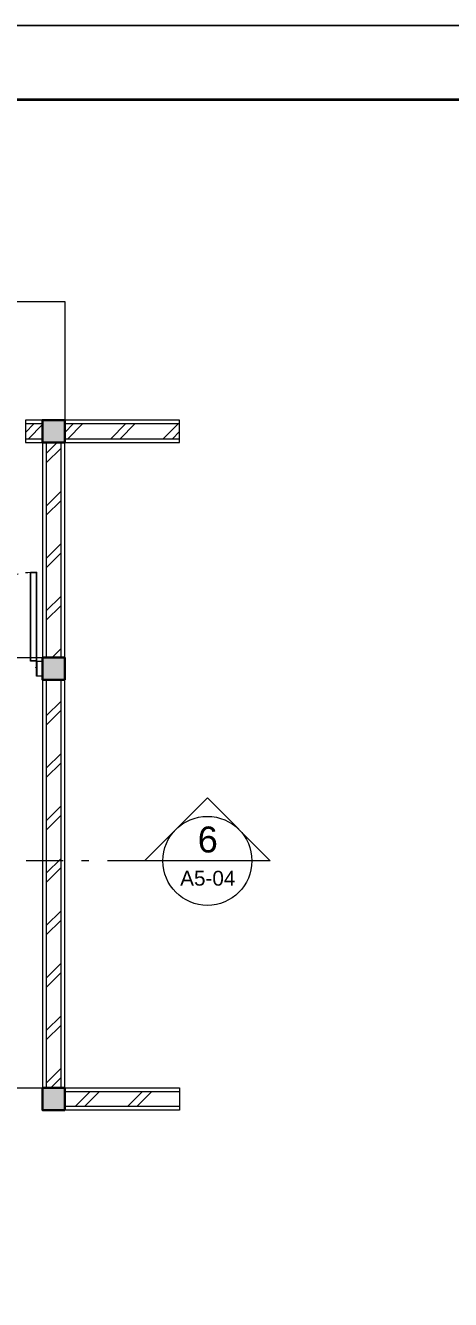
# Model space of a CAD drawing. Header units: millimetres. Extents: x -11 to 1625, y -267 to 180.
# Drawn here: x 1102.99 to 1108.73, y -9.17 to 8 of the extents above; entities that cross this region are included whole.
import ezdxf
from ezdxf.enums import TextEntityAlignment as Align

# ---------------------------------------------------------------- set-up
doc = ezdxf.new("R2010")
doc.units = ezdxf.units.MM
doc.linetypes.add('DASHDOT', pattern=[1, 0.5, -0.25, 0, -0.25])
doc.linetypes.add('HIDDEN', pattern=[0.375, 0.25, -0.125])
for name, color, linetype, lineweight in [('ars', 11, 'Continuous', 5), ('dinding', 5, 'Continuous', 15), ('GRS KOP', 1, 'Continuous', 35), ('KOLOM', 1, 'Continuous', 30), ('kop', 7, 'Continuous', 20), ('kus', 63, 'Continuous', 15), ('lan', 7, 'Continuous', 15), ('not', 7, 'Continuous', 20), ('sol kol', 8, 'Continuous', 0)]:
    doc.layers.add(name, color=color, linetype=linetype, lineweight=lineweight)
doc.styles.add('BARU', font='complex.shx')
doc.styles.add('S', font='SIMPLEX', dxfattribs={"width": 1.1})
doc.styles.get("Standard").update_dxf_attribs({"font": 'ARIALUNI.TTF'})
pattern_1 = [(45, (1086.37156, -19.6204), (-0.353553, 0.353553), []), (45, (1086.49656, -19.6204), (-0.353553, 0.353553), [])]

# ---------------------------------------------------------------- blocks, each defined once
blk = doc.blocks.new('kop')
at = {"layer": 'GRS KOP'}
blk.add_lwpolyline([(1, 54), (83, 54), (83, 1), (1, 1)], close=True, dxfattribs=at)
at = {"layer": 'kop', "color": 7}
for p, q in [((84, 55), (0, 55)), ((0, 0), (84, 0))]:
    blk.add_line(p, q, dxfattribs=at)
at = {"layer": 'kop', "style": 'BARU', "flags": 4}
for p, height in [((73.8, 5.4), 0.35), ((80.303, 5.382), 0.25), ((73.8, 4.9), 0.35), ((80.303, 4.882), 0.25), ((73.8, 4.4), 0.35), ((80.303, 4.382), 0.25)]:
    blk.add_attdef('-', p, '', height=height, dxfattribs=at)
at = {"layer": 'kop', "flags": 4}
for tag, p in [('AR-00', (78.057, 2.648)), ('00', (81.238, 2.647))]:
    blk.add_attdef(tag, text='', height=0.35, dxfattribs=at).set_placement(p, align=Align.MIDDLE)
blk = doc.blocks.new('KP')
at = {"layer": 'KOLOM'}
blk.add_lwpolyline([(0.075, -0.075), (-0.075, -0.075), (-0.075, 0.075), (0.075, 0.075), (0.075, -0.075)], dxfattribs=at)
blk = doc.blocks.new('P 60')
at = {"linetype": 'HIDDEN', "ltscale": 0.3}
blk.add_lwpolyline([(-0.64, 0.1, -0.414214), (-0.04, 0.7, -1.303225)], format="xyb", dxfattribs=at)
for points in [[(-0.04, 0.7), (-0.04, 0.1), (-0.08, 0.1), (-0.08, 0.7)], [(-0.042, 0.698), (-0.042, 0.102), (-0.078, 0.102), (-0.078, 0.698)], [(-0.6351, 0.06), (-0.64, 0.06), (-0.64, 0.0615), (-0.64, 0.1), (-0.68, 0.1), (-0.68, 0), (-0.64, 0), (-0.64, 0.0565), (-0.6351, 0.0583)], [(-0.642, 0.002), (-0.678, 0.002), (-0.678, 0.098), (-0.642, 0.098)], [(-0.0449, 0.06), (-0.04, 0.06), (-0.04, 0.0615), (-0.04, 0.1), (0, 0.1), (0, 0), (-0.04, 0), (-0.04, 0.0565), (-0.0449, 0.0583)], [(-0.038, 0.002), (-0.002, 0.002), (-0.002, 0.098), (-0.038, 0.098)]]:
    blk.add_lwpolyline(points, close=True)
blk = doc.blocks.new('Npa')
for p, q in [((-0.849, 0), (0, 0.849)), ((0.849, 0), (0, 0.849)), ((0.849, 0), (-0.849, 0))]:
    blk.add_line(p, q)
blk.add_circle((0, 0), 0.6)
at = {"color": 5, "style": 'S', "width": 0.75, "flags": 4}
blk.add_attdef('NO', text='', height=0.3, dxfattribs=at).set_placement((0.005, 0.113), align=Align.CENTER)
at = {"style": 'S', "width": 0.75, "flags": 4}
blk.add_attdef('NOLBR', text='', height=0.2, dxfattribs=at).set_placement((0.005, -0.334), align=Align.CENTER)

msp = doc.modelspace()

# ---------------------------------------------------------------- hatches: boundary and pattern name
at = {"layer": 'ars'}
h = msp.add_hatch(dxfattribs=at)
h.set_pattern_fill('TEMBOK', color=256, scale=0.5)
h.set_pattern_definition([(45, (1101.89156, -16.9704), (-0.353553, 0.353553), []), (45, (1102.01656, -16.9704), (-0.353553, 0.353553), [])])
h.paths.add_polyline_path([(1103.2215565, 2.6295811), (1102.9915565, 2.6295811), (1102.9915565, 2.4295811), (1103.2215565, 2.4295811)])
h = msp.add_hatch(dxfattribs=at)
h.set_pattern_fill('TEMBOK', color=256, scale=0.5)
h.set_pattern_definition([(45, (1102.42156, -16.9704), (-0.353553, 0.353553), []), (45, (1102.54656, -16.9704), (-0.353553, 0.353553), [])])
h.paths.add_polyline_path([(1105.0715565, 2.6295811), (1103.5215565, 2.6295811), (1103.5215565, 2.4295811), (1105.0715565, 2.4295811)])
h = msp.add_hatch(dxfattribs=at)
h.set_pattern_fill('TEMBOK', color=256, scale=0.5)
h.set_pattern_definition(pattern_1)
h.paths.add_polyline_path([(1103.4715565, -0.5204189), (1103.4715565, 2.3795811), (1103.2715565, 2.3795811), (1103.2715565, -0.5204189)])
h = msp.add_hatch(dxfattribs=at)
h.set_pattern_fill('TEMBOK', color=256, scale=0.5)
h.set_pattern_definition(pattern_1)
h.paths.add_polyline_path([(1103.2715565, -0.8204189), (1103.2715565, -6.3204189), (1103.4715565, -6.3204189), (1103.4715565, -0.8204189)])
h = msp.add_hatch(dxfattribs=at)
h.set_pattern_fill('TEMBOK', color=256, scale=0.5)
h.set_pattern_definition(pattern_1)
h.paths.add_polyline_path([(1105.0715565, -6.5704189), (1103.5215565, -6.5704189), (1103.5215565, -6.3704189), (1105.0715565, -6.3704189)])
at = {"layer": 'sol kol'}
for points in [[(1103.5215565, 2.3795811), (1103.2215565, 2.3795811), (1103.2215565, 2.6795811), (1103.5215565, 2.6795811)], [(1103.5215565, -0.8204189), (1103.2215565, -0.8204189), (1103.2215565, -0.5204189), (1103.5215565, -0.5204189)], [(1103.2215565, -6.3204189), (1103.5215565, -6.3204189), (1103.5215565, -6.6204189), (1103.2215565, -6.6204189)]]:
    msp.add_hatch(color=256, dxfattribs=at).paths.add_polyline_path(points)

# ---------------------------------------------------------------- linework, layer by layer
at = {"layer": 'ars'}
for points in [[(1103.2215565, 2.6295811), (1102.9915565, 2.6295811), (1102.9915565, 2.4295811), (1103.2215565, 2.4295811)], [(1105.0715565, 2.6295811), (1103.5215565, 2.6295811), (1103.5215565, 2.4295811), (1105.0715565, 2.4295811)], [(1103.4715565, -0.5204189), (1103.4715565, 2.3795811), (1103.2715565, 2.3795811), (1103.2715565, -0.5204189)], [(1103.2715565, -0.8204189), (1103.2715565, -6.3204189), (1103.4715565, -6.3204189), (1103.4715565, -0.8204189)], [(1105.0715565, -6.5704189), (1103.5215565, -6.5704189), (1103.5215565, -6.3704189), (1105.0715565, -6.3704189)]]:
    msp.add_lwpolyline(points, close=True, dxfattribs=at)
at = {"layer": 'dinding'}
for points in [[(1103.2215565, 2.6795811), (1102.9915565, 2.6795811), (1102.9915565, 2.3795811), (1103.2215565, 2.3795811)], [(1105.0715565, 2.6795811), (1103.5215565, 2.6795811), (1103.5215565, 2.3795811), (1105.0715565, 2.3795811)], [(1103.5215565, -0.5204189), (1103.5215565, 2.3795811), (1103.2215565, 2.3795811), (1103.2215565, -0.5204189)], [(1103.2215565, -0.8204189), (1103.2215565, -6.3204189), (1103.5215565, -6.3204189), (1103.5215565, -0.8204189)], [(1105.0715565, -6.6204189), (1103.5215565, -6.6204189), (1103.5215565, -6.3204189), (1105.0715565, -6.3204189)]]:
    msp.add_lwpolyline(points, close=True, dxfattribs=at)
at = {"layer": 'lan'}
for p, q in [((1099.6715565, 4.2795811), (1103.5215565, 4.2795811)), ((1103.5215565, 4.2795811), (1103.5215565, 2.6795811)), ((1101.8615565, -0.5204189), (1103.2215565, -0.5204189)), ((1101.2215565, -6.3204189), (1103.2215565, -6.3204189))]:
    msp.add_line(p, q, dxfattribs=at)
at = {"layer": 'not', "linetype": 'DASHDOT'}
msp.add_line((1104.5993466, -3.2609363), (1097.7066416, -3.2609363), dxfattribs=at)

# ---------------------------------------------------------------- block references
at = {"layer": 'KOLOM', "xscale": 2, "yscale": 2, "zscale": 2}
for p in [(1103.3715565, 2.5295811), (1103.3715565, -0.6704189)]:
    msp.add_blockref('KP', p, dxfattribs=at)
at = {"layer": 'KOLOM', "xscale": 2, "yscale": 2, "zscale": 2, "rotation": 180}
msp.add_blockref('KP', (1103.3715565, -6.4704189), dxfattribs=at)
at = {"layer": 'kop'}
for p in [(1079.214162, 7.9999999), (1079.214162, -47.0000001)]:
    msp.add_blockref('kop', p, dxfattribs=at)
at = {"layer": 'kus', "xscale": 2, "yscale": 2, "zscale": 2}
msp.add_blockref('P 60', (1103.2215565, -0.7704189), dxfattribs=at)
at = {"layer": 'not'}
ref = msp.add_blockref('Npa', (1105.4478747, -3.2609363), dxfattribs=at)
ref.add_attrib('NO', '6', dxfattribs={"layer": '0', "height": 0.35, "flags": 4}).set_placement((1105.4526403, -3.1480337), align=Align.CENTER)
ref.add_attrib('NOLBR', 'A5-04', dxfattribs={"layer": '0', "height": 0.2, "flags": 4}).set_placement((1105.4526403, -3.5951741), align=Align.CENTER)

doc.saveas('drawing.dxf')
